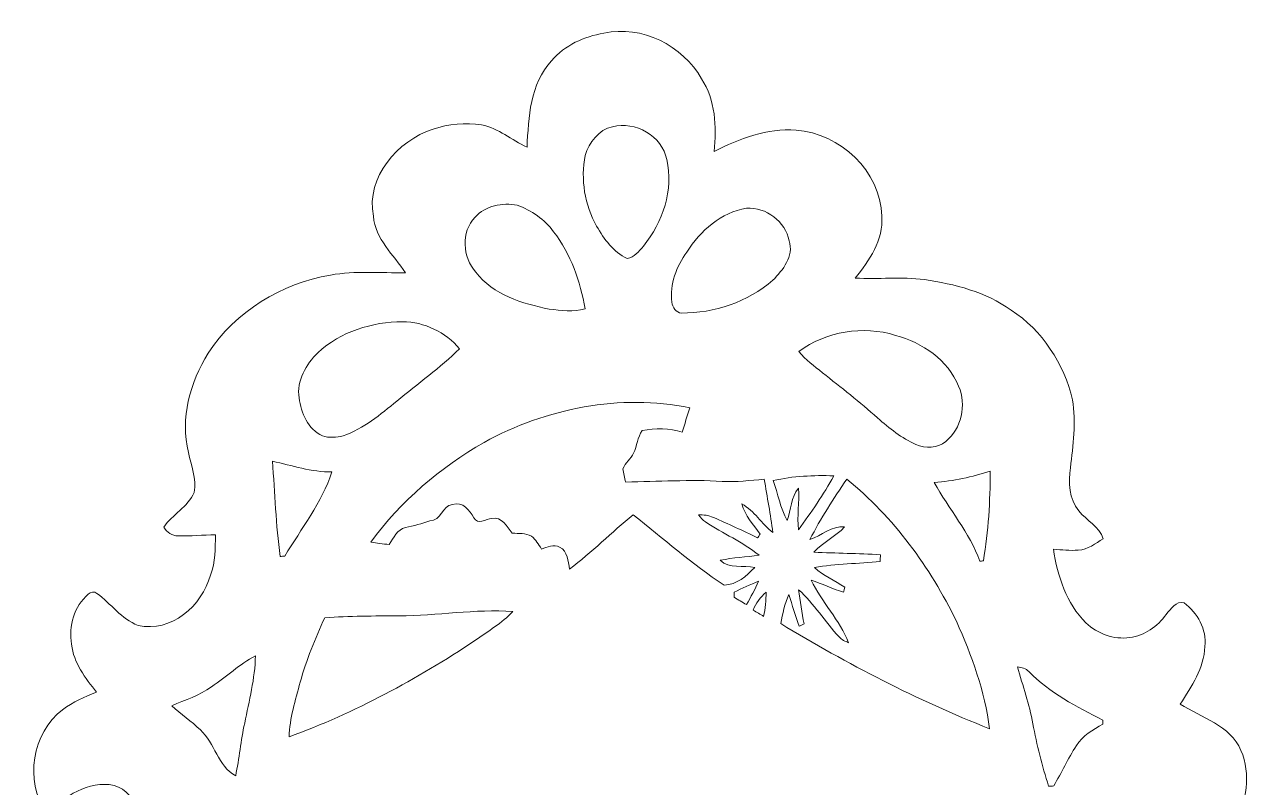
# Model space of a CAD drawing. Header units: centimetres. Extents: x -12.8 to 12.7, y -16.4 to 16.5.
# Drawn here: x -12.77 to 12.68, y 0.7 to 16.52 of the extents above; entities that cross this region are included whole.
import ezdxf

# ---------------------------------------------------------------- set-up
doc = ezdxf.new("R2010")
doc.units = ezdxf.units.CM
doc.header["$MEASUREMENT"] = 0
doc.layers.add('Layer 1', color=7, linetype='Continuous')

msp = doc.modelspace()

# ---------------------------------------------------------------- linework, layer by layer
at = {"layer": 'Layer 1', "color": 250, "lineweight": 9}
for points, knots in [([(-0.75076, 16.33927), (0.03523, 16.51989), (0.88049, 16.08598), (1.27207, 15.39771), (1.27207, 15.39771), (1.56276, 14.95356), (1.58922, 14.40076), (1.53313, 13.88747), (1.53313, 13.88747), (2.05629, 14.15452), (2.63661, 14.37606), (3.23492, 14.32985), (3.23492, 14.32985), (4.1465, 14.26176), (4.99282, 13.48283), (5.01292, 12.54621), (5.01292, 12.54621), (5.04961, 12.04773), (4.75751, 11.62687), (4.45765, 11.26245), (4.45765, 11.26245), (4.93672, 11.23387), (5.41791, 11.29808), (5.89593, 11.23034), (5.89593, 11.23034), (6.5274, 11.1418), (7.16804, 10.97387), (7.69404, 10.59887), (7.69404, 10.59887), (8.34703, 10.18295), (8.79117, 9.48374), (8.97039, 8.73797), (8.97039, 8.73797), (9.04516, 8.27054), (8.98273, 7.79711), (8.92488, 7.3318), (8.92488, 7.3318), (8.88924, 7.02982), (8.88924, 6.67845), (9.10409, 6.43751), (9.10409, 6.43751), (9.25825, 6.22901), (9.53024, 6.11965), (9.60926, 5.85542), (9.60926, 5.85542), (9.4424, 5.76441), (9.2893, 5.63), (9.08997, 5.62365), (9.08997, 5.62365), (8.91782, 5.60636), (8.74672, 5.63176), (8.57563, 5.63988), (8.57563, 5.63988), (8.65923, 5.0839), (8.84091, 4.51875), (9.24873, 4.11235), (9.24873, 4.11235), (9.49144, 3.88657), (9.82728, 3.76274), (10.15854, 3.80896), (10.15854, 3.80896), (10.4644, 3.85376), (10.73674, 4.04038), (10.91454, 4.28944), (10.91454, 4.28944), (11.00591, 4.39704), (11.1181, 4.57484), (11.28672, 4.53145), (11.28672, 4.53145), (11.56295, 4.31766), (11.75804, 3.98535), (11.71711, 3.6241), (11.71711, 3.6241), (11.69736, 3.17502), (11.44018, 2.79613), (11.20488, 2.43171), (11.20488, 2.43171), (11.64091, 2.14208), (12.24311, 1.99498), (12.46465, 1.47075), (12.46465, 1.47075), (12.68267, 0.97227), (12.56484, 0.40994), (12.35423, -0.06842), (12.35423, -0.06842), (12.10199, 0.06175), (11.87128, 0.24696), (11.59188, 0.31505), (11.59188, 0.31505), (11.31883, 0.35421), (11.00274, 0.37819), (10.77237, 0.19546), (10.77237, 0.19546), (10.54589, 0.05928), (10.40478, -0.20636), (10.41889, -0.47094), (10.41889, -0.47094), (10.3815, -1.00999), (10.62879, -1.5074), (10.84222, -1.98577), (10.84222, -1.98577), (11.21511, -2.75306), (11.67443, -3.49778), (11.82859, -4.35009), (11.82859, -4.35009), (11.89632, -4.69475), (11.91149, -5.04823), (11.88786, -5.39854), (11.88786, -5.39854), (11.79472, -6.12668), (11.30683, -6.7525), (10.69617, -7.13491), (10.69617, -7.13491), (10.53002, -7.24392), (10.35821, -7.34411), (10.19594, -7.45912), (10.19594, -7.45912), (10.41219, -7.94101), (10.54448, -8.46453), (10.51414, -8.99652), (10.51414, -8.99652), (10.43935, -9.74124), (10.0386, -10.4863), (9.35456, -10.83591), (9.35456, -10.83591), (8.94675, -11.09484), (8.45004, -11.13506), (8.02036, -11.34214), (8.02036, -11.34214), (7.78505, -11.4381), (7.64606, -11.66035), (7.50248, -11.85755), (7.50248, -11.85755), (7.23013, -11.71079), (7.08126, -11.4388), (6.92886, -11.1841), (6.92886, -11.1841), (6.61136, -11.29169), (6.2794, -11.46702), (6.15028, -11.79511), (6.15028, -11.79511), (5.9873, -12.0865), (5.96331, -12.45798), (6.14781, -12.74726), (6.14781, -12.74726), (6.30797, -13.05594), (6.68368, -13.1145), (6.97719, -13.23903), (6.97719, -13.23903), (6.91087, -13.39954), (6.84949, -13.5851), (6.67733, -13.66377), (6.67733, -13.66377), (6.4131, -13.85921), (6.06985, -13.82076), (5.76222, -13.87015), (5.76222, -13.87015), (5.57807, -14.46669), (5.20378, -14.98387), (4.75787, -15.41355), (4.75787, -15.41355), (4.17473, -15.95224), (3.4219, -16.33853), (2.61898, -16.37275), (2.61898, -16.37275), (2.08558, -16.42144), (1.54336, -16.23199), (1.13837, -15.88627), (1.13837, -15.88627), (0.80887, -15.62874), (0.57569, -15.27561), (0.33121, -14.94224), (0.33121, -14.94224), (0.09626, -15.15285), (-0.07907, -15.42413), (-0.33236, -15.61569), (-0.33236, -15.61569), (-0.8199, -16.01786), (-1.4422, -16.24364), (-2.07262, -16.26657), (-2.07262, -16.26657), (-2.69739, -16.32971), (-3.36414, -16.17202), (-3.84356, -15.75363), (-3.84356, -15.75363), (-4.33674, -15.35781), (-4.68776, -14.81347), (-4.94493, -14.24127), (-4.94493, -14.24127), (-5.03242, -14.07229), (-5.12909, -13.87932), (-5.31889, -13.81088), (-5.31889, -13.81088), (-5.59864, -13.70011), (-5.90873, -13.70893), (-6.19448, -13.61967), (-6.19448, -13.61967), (-6.35288, -13.56394), (-6.47988, -13.44046), (-6.55361, -13.29159), (-6.55361, -13.29159), (-6.25763, -13.17129), (-5.93096, -13.05206), (-5.74328, -12.77795), (-5.74328, -12.77795), (-5.5563, -12.46644), (-5.65296, -12.07592), (-5.8477, -11.79476), (-5.8477, -11.79476), (-6.03185, -11.49631), (-6.27739, -11.24372), (-6.54232, -11.01723), (-6.54232, -11.01723), (-6.72118, -11.21655), (-6.82666, -11.46844), (-6.97518, -11.68892), (-6.97518, -11.68892), (-7.00023, -11.68751), (-7.05032, -11.68504), (-7.07537, -11.68363), (-7.07537, -11.68363), (-7.20872, -11.51677), (-7.30432, -11.28358), (-7.52551, -11.21444), (-7.52551, -11.21444), (-8.09666, -11.0003), (-8.6918, -10.8098), (-9.18392, -10.43727), (-9.18392, -10.43727), (-9.85773, -9.95749), (-10.23837, -9.12211), (-10.21756, -8.30155), (-10.21756, -8.30155), (-10.22603, -7.9336), (-10.13713, -7.57553), (-10.0768, -7.2157), (-10.0768, -7.2157), (-10.47756, -6.80154), (-11.00849, -6.49815), (-11.27272, -5.96651), (-11.27272, -5.96651), (-11.61879, -5.28671), (-11.65019, -4.49261), (-11.56411, -3.74895), (-11.56411, -3.74895), (-11.42794, -2.74953), (-10.83598, -1.90992), (-10.49061, -0.98282), (-10.49061, -0.98282), (-10.3809, -0.60606), (-10.24472, -0.18554), (-10.40206, 0.19898), (-10.40206, 0.19898), (-10.48602, 0.43711), (-10.65924, 0.67559), (-10.9143, 0.74261), (-10.9143, 0.74261), (-11.45722, 0.86079), (-11.92994, 0.4999), (-12.32541, 0.18311), (-12.32541, 0.18311), (-12.77202, 0.84033), (-12.61857, 1.83058), (-11.98145, 2.31424), (-11.98145, 2.31424), (-11.76696, 2.47017), (-11.52672, 2.58588), (-11.27766, 2.67478), (-11.27766, 2.67478), (-11.51014, 2.9697), (-11.75814, 3.28191), (-11.79554, 3.67102), (-11.79554, 3.67102), (-11.86468, 4.04744), (-11.7405, 4.45701), (-11.44946, 4.70995), (-11.44946, 4.70995), (-11.40184, 4.75617), (-11.32422, 4.76746), (-11.2699, 4.72583), (-11.2699, 4.72583), (-10.97955, 4.51451), (-10.76366, 4.19137), (-10.41794, 4.06155), (-10.41794, 4.06155), (-9.72544, 3.90491), (-9.08655, 4.46724), (-8.9151, 5.10471), (-8.9151, 5.10471), (-8.80962, 5.37), (-8.81562, 5.65893), (-8.81245, 5.93938), (-8.81245, 5.93938), (-9.07103, 5.93374), (-9.32926, 5.91575), (-9.5875, 5.91716), (-9.5875, 5.91716), (-9.71167, 5.91363), (-9.81574, 5.99759), (-9.88172, 6.09531), (-9.88172, 6.09531), (-9.70674, 6.3673), (-9.38218, 6.51441), (-9.25412, 6.81921), (-9.25412, 6.81921), (-9.19415, 7.10108), (-9.31798, 7.37519), (-9.37054, 7.64753), (-9.37054, 7.64753), (-9.54869, 8.35238), (-9.33737, 9.09851), (-8.96485, 9.70317), (-8.96485, 9.70317), (-8.39793, 10.571), (-7.44085, 11.15379), (-6.42485, 11.32559), (-6.42485, 11.32559), (-5.9112, 11.41943), (-5.38733, 11.36475), (-4.86838, 11.37428), (-4.86838, 11.37428), (-5.11885, 11.74646), (-5.49209, 12.06925), (-5.53444, 12.54656), (-5.53444, 12.54656), (-5.69177, 13.36359), (-5.03384, 14.10407), (-4.29618, 14.35207), (-4.29618, 14.35207), (-3.97479, 14.45756), (-3.62343, 14.48542), (-3.28899, 14.43815), (-3.28899, 14.43815), (-2.93657, 14.37571), (-2.66881, 14.11818), (-2.34743, 13.97954), (-2.34743, 13.97954), (-2.31321, 14.59726), (-2.28993, 15.29117), (-1.83626, 15.76848), (-1.83626, 15.76848), (-1.56532, 16.09586), (-1.1621, 16.27154), (-0.75076, 16.33927), (-0.75076, 16.33927), (-0.75076, 16.33927), (-0.75076, 16.33927), (-0.75076, 16.33927)], [0, 0, 0, 0, 0.01136364, 0.01136364, 0.01136364, 0.01136364, 0.02272727, 0.02272727, 0.02272727, 0.02272727, 0.03409091, 0.03409091, 0.03409091, 0.03409091, 0.04545455, 0.04545455, 0.04545455, 0.04545455, 0.05681818, 0.05681818, 0.05681818, 0.05681818, 0.06818182, 0.06818182, 0.06818182, 0.06818182, 0.07954545, 0.07954545, 0.07954545, 0.07954545, 0.09090909, 0.09090909, 0.09090909, 0.09090909, 0.10227273, 0.10227273, 0.10227273, 0.10227273, 0.11363636, 0.11363636, 0.11363636, 0.11363636, 0.125, 0.125, 0.125, 0.125, 0.13636364, 0.13636364, 0.13636364, 0.13636364, 0.14772727, 0.14772727, 0.14772727, 0.14772727, 0.15909091, 0.15909091, 0.15909091, 0.15909091, 0.17045455, 0.17045455, 0.17045455, 0.17045455, 0.18181818, 0.18181818, 0.18181818, 0.18181818, 0.19318182, 0.19318182, 0.19318182, 0.19318182, 0.20454545, 0.20454545, 0.20454545, 0.20454545, 0.21590909, 0.21590909, 0.21590909, 0.21590909, 0.22727273, 0.22727273, 0.22727273, 0.22727273, 0.23863636, 0.23863636, 0.23863636, 0.23863636, 0.25, 0.25, 0.25, 0.25, 0.26136364, 0.26136364, 0.26136364, 0.26136364, 0.27272727, 0.27272727, 0.27272727, 0.27272727, 0.28409091, 0.28409091, 0.28409091, 0.28409091, 0.29545455, 0.29545455, 0.29545455, 0.29545455, 0.30681818, 0.30681818, 0.30681818, 0.30681818, 0.31818182, 0.31818182, 0.31818182, 0.31818182, 0.32954545, 0.32954545, 0.32954545, 0.32954545, 0.34090909, 0.34090909, 0.34090909, 0.34090909, 0.35227273, 0.35227273, 0.35227273, 0.35227273, 0.36363636, 0.36363636, 0.36363636, 0.36363636, 0.375, 0.375, 0.375, 0.375, 0.38636364, 0.38636364, 0.38636364, 0.38636364, 0.39772727, 0.39772727, 0.39772727, 0.39772727, 0.40909091, 0.40909091, 0.40909091, 0.40909091, 0.42045455, 0.42045455, 0.42045455, 0.42045455, 0.43181818, 0.43181818, 0.43181818, 0.43181818, 0.44318182, 0.44318182, 0.44318182, 0.44318182, 0.45454545, 0.45454545, 0.45454545, 0.45454545, 0.46590909, 0.46590909, 0.46590909, 0.46590909, 0.47727273, 0.47727273, 0.47727273, 0.47727273, 0.48863636, 0.48863636, 0.48863636, 0.48863636, 0.5, 0.5, 0.5, 0.5, 0.51136364, 0.51136364, 0.51136364, 0.51136364, 0.52272727, 0.52272727, 0.52272727, 0.52272727, 0.53409091, 0.53409091, 0.53409091, 0.53409091, 0.54545455, 0.54545455, 0.54545455, 0.54545455, 0.55681818, 0.55681818, 0.55681818, 0.55681818, 0.56818182, 0.56818182, 0.56818182, 0.56818182, 0.57954545, 0.57954545, 0.57954545, 0.57954545, 0.59090909, 0.59090909, 0.59090909, 0.59090909, 0.60227273, 0.60227273, 0.60227273, 0.60227273, 0.61363636, 0.61363636, 0.61363636, 0.61363636, 0.625, 0.625, 0.625, 0.625, 0.63636364, 0.63636364, 0.63636364, 0.63636364, 0.64772727, 0.64772727, 0.64772727, 0.64772727, 0.65909091, 0.65909091, 0.65909091, 0.65909091, 0.67045455, 0.67045455, 0.67045455, 0.67045455, 0.68181818, 0.68181818, 0.68181818, 0.68181818, 0.69318182, 0.69318182, 0.69318182, 0.69318182, 0.70454545, 0.70454545, 0.70454545, 0.70454545, 0.71590909, 0.71590909, 0.71590909, 0.71590909, 0.72727273, 0.72727273, 0.72727273, 0.72727273, 0.73863636, 0.73863636, 0.73863636, 0.73863636, 0.75, 0.75, 0.75, 0.75, 0.76136364, 0.76136364, 0.76136364, 0.76136364, 0.77272727, 0.77272727, 0.77272727, 0.77272727, 0.78409091, 0.78409091, 0.78409091, 0.78409091, 0.79545455, 0.79545455, 0.79545455, 0.79545455, 0.80681818, 0.80681818, 0.80681818, 0.80681818, 0.81818182, 0.81818182, 0.81818182, 0.81818182, 0.82954545, 0.82954545, 0.82954545, 0.82954545, 0.84090909, 0.84090909, 0.84090909, 0.84090909, 0.85227273, 0.85227273, 0.85227273, 0.85227273, 0.86363636, 0.86363636, 0.86363636, 0.86363636, 0.875, 0.875, 0.875, 0.875, 0.88636364, 0.88636364, 0.88636364, 0.88636364, 0.89772727, 0.89772727, 0.89772727, 0.89772727, 0.90909091, 0.90909091, 0.90909091, 0.90909091, 0.92045455, 0.92045455, 0.92045455, 0.92045455, 0.93181818, 0.93181818, 0.93181818, 0.93181818, 0.94318182, 0.94318182, 0.94318182, 0.94318182, 0.95454545, 0.95454545, 0.95454545, 0.95454545, 0.96590909, 0.96590909, 0.96590909, 0.96590909, 0.97727273, 0.97727273, 0.97727273, 0.97727273, 1, 1, 1, 1]), ([(-0.57578, 14.40146), (-0.86083, 14.34114), (-1.0612, 14.07197), (-1.14234, 13.80633), (-1.14234, 13.80633), (-1.23548, 13.30926), (-1.15469, 12.77974), (-0.90245, 12.33948), (-0.90245, 12.33948), (-0.74723, 12.07384), (-0.55744, 11.80114), (-0.26922, 11.66849), (-0.26922, 11.66849), (-0.12034, 11.68543), (-0.02474, 11.8216), (0.06698, 11.92461), (0.06698, 11.92461), (0.46844, 12.4185), (0.70057, 13.09054), (0.5517, 13.72378), (0.5517, 13.72378), (0.45645, 14.20991), (-0.10306, 14.52423), (-0.57578, 14.40146), (-0.57578, 14.40146), (-0.57578, 14.40146), (-0.57578, 14.40146), (-0.57578, 14.40146)], [0, 0, 0, 0, 0.125, 0.125, 0.125, 0.125, 0.25, 0.25, 0.25, 0.25, 0.375, 0.375, 0.375, 0.375, 0.5, 0.5, 0.5, 0.5, 0.625, 0.625, 0.625, 0.625, 0.75, 0.75, 0.75, 0.75, 1, 1, 1, 1]), ([(-3.42446, 12.52398), (-3.72291, 12.22059), (-3.68516, 11.69178), (-3.40718, 11.38733), (-3.40718, 11.38733), (-3.04664, 10.91461), (-2.44303, 10.73081), (-1.88423, 10.62039), (-1.88423, 10.62039), (-1.63941, 10.59146), (-1.38505, 10.55901), (-1.14305, 10.62321), (-1.14305, 10.62321), (-1.23936, 11.19683), (-1.44009, 11.75916), (-1.79533, 12.22447), (-1.79533, 12.22447), (-1.98442, 12.47847), (-2.25359, 12.67179), (-2.55204, 12.77481), (-2.55204, 12.77481), (-2.85578, 12.83054), (-3.21315, 12.76599), (-3.42446, 12.52398), (-3.42446, 12.52398), (-3.42446, 12.52398), (-3.42446, 12.52398), (-3.42446, 12.52398)], [0, 0, 0, 0, 0.125, 0.125, 0.125, 0.125, 0.25, 0.25, 0.25, 0.25, 0.375, 0.375, 0.375, 0.375, 0.5, 0.5, 0.5, 0.5, 0.625, 0.625, 0.625, 0.625, 0.75, 0.75, 0.75, 0.75, 1, 1, 1, 1]), ([(2.20869, 12.71131), (1.67776, 12.63264), (1.25231, 12.23717), (0.96727, 11.80326), (0.96727, 11.80326), (0.75596, 11.50551), (0.60779, 11.13333), (0.65929, 10.76291), (0.65929, 10.76291), (0.67341, 10.66167), (0.74255, 10.54102), (0.85614, 10.53749), (0.85614, 10.53749), (1.53877, 10.53855), (2.23409, 10.76432), (2.75197, 11.21694), (2.75197, 11.21694), (2.95976, 11.43037), (3.19471, 11.71612), (3.09099, 12.03715), (3.09099, 12.03715), (3.01479, 12.43508), (2.61121, 12.73988), (2.20869, 12.71131), (2.20869, 12.71131), (2.20869, 12.71131), (2.20869, 12.71131), (2.20869, 12.71131)], [0, 0, 0, 0, 0.125, 0.125, 0.125, 0.125, 0.25, 0.25, 0.25, 0.25, 0.375, 0.375, 0.375, 0.375, 0.5, 0.5, 0.5, 0.5, 0.625, 0.625, 0.625, 0.625, 0.75, 0.75, 0.75, 0.75, 1, 1, 1, 1]), ([(-6.6852, 9.71622), (-6.93038, 9.47669), (-7.13217, 9.13343), (-7.07572, 8.77748), (-7.07572, 8.77748), (-7.03162, 8.46915), (-6.8958, 8.12661), (-6.59206, 7.99149), (-6.59206, 7.99149), (-6.45448, 7.94528), (-6.29996, 7.95974), (-6.16062, 7.99255), (-6.16062, 7.99255), (-5.73834, 8.14248), (-5.38803, 8.43352), (-5.04618, 8.71398), (-5.04618, 8.71398), (-4.61085, 9.07311), (-4.1533, 9.40648), (-3.74514, 9.79736), (-3.74514, 9.79736), (-4.03794, 10.14026), (-4.47609, 10.35581), (-4.92906, 10.35898), (-4.92906, 10.35898), (-5.5616, 10.35369), (-6.21565, 10.15402), (-6.6852, 9.71622), (-6.6852, 9.71622), (-6.6852, 9.71622), (-6.6852, 9.71622), (-6.6852, 9.71622)], [0, 0, 0, 0, 0.11111111, 0.11111111, 0.11111111, 0.11111111, 0.22222222, 0.22222222, 0.22222222, 0.22222222, 0.33333333, 0.33333333, 0.33333333, 0.33333333, 0.44444444, 0.44444444, 0.44444444, 0.44444444, 0.55555556, 0.55555556, 0.55555556, 0.55555556, 0.66666667, 0.66666667, 0.66666667, 0.66666667, 0.77777778, 0.77777778, 0.77777778, 0.77777778, 1, 1, 1, 1]), ([(3.29207, 9.74092), (3.42613, 9.56417), (3.61451, 9.44141), (3.7842, 9.30136), (3.7842, 9.30136), (4.16802, 8.99303), (4.56137, 8.69493), (4.92544, 8.36261), (4.92544, 8.36261), (5.1685, 8.15236), (5.42321, 7.94034), (5.72201, 7.81369), (5.72201, 7.81369), (5.91886, 7.7262), (6.16792, 7.73749), (6.33937, 7.87437), (6.33937, 7.87437), (6.67063, 8.14001), (6.7747, 8.63355), (6.60783, 9.02019), (6.60783, 9.02019), (6.38594, 9.56453), (5.85254, 9.92648), (5.29973, 10.0757), (5.29973, 10.0757), (4.62346, 10.28349), (3.86287, 10.16143), (3.29207, 9.74092), (3.29207, 9.74092), (3.29207, 9.74092), (3.29207, 9.74092), (3.29207, 9.74092)], [0, 0, 0, 0, 0.11111111, 0.11111111, 0.11111111, 0.11111111, 0.22222222, 0.22222222, 0.22222222, 0.22222222, 0.33333333, 0.33333333, 0.33333333, 0.33333333, 0.44444444, 0.44444444, 0.44444444, 0.44444444, 0.55555556, 0.55555556, 0.55555556, 0.55555556, 0.66666667, 0.66666667, 0.66666667, 0.66666667, 0.77777778, 0.77777778, 0.77777778, 0.77777778, 1, 1, 1, 1]), ([(-3.23714, 7.85673), (-4.15013, 7.33356), (-4.96963, 6.63929), (-5.58982, 5.78522), (-5.58982, 5.78522), (-5.46212, 5.76617), (-5.33476, 5.75029), (-5.20564, 5.74077), (-5.20564, 5.74077), (-5.11992, 5.87729), (-5.04018, 6.05086), (-4.86873, 6.08967), (-4.86873, 6.08967), (-4.69835, 6.12741), (-4.52971, 6.17151), (-4.36461, 6.22796), (-4.36461, 6.22796), (-4.12473, 6.22443), (-4.11308, 6.54369), (-3.8933, 6.57121), (-3.8933, 6.57121), (-3.67317, 6.64), (-3.54582, 6.44809), (-3.45127, 6.29181), (-3.45127, 6.29181), (-3.3719, 6.14011), (-3.20151, 6.26747), (-3.07839, 6.27805), (-3.07839, 6.27805), (-2.87413, 6.32956), (-2.75912, 6.10307), (-2.654, 5.97431), (-2.654, 5.97431), (-2.51923, 5.96549), (-2.37671, 5.97678), (-2.25148, 5.91469), (-2.25148, 5.91469), (-2.16963, 5.83602), (-2.11107, 5.73759), (-2.04545, 5.64552), (-2.04545, 5.64552), (-1.92621, 5.68574), (-1.79322, 5.75382), (-1.67045, 5.68362), (-1.67045, 5.68362), (-1.49865, 5.60389), (-1.50076, 5.38834), (-1.46302, 5.22889), (-1.46302, 5.22889), (-1.00123, 5.57779), (-0.59236, 5.98948), (-0.14539, 6.35601), (-0.14539, 6.35601), (0.48044, 5.86601), (1.07381, 5.32696), (1.74479, 4.89869), (1.74479, 4.89869), (2.00197, 4.90081), (2.20764, 5.08707), (2.37591, 5.26276), (2.37591, 5.26276), (2.14308, 5.32379), (1.84569, 5.21689), (1.66189, 5.41198), (1.66189, 5.41198), (1.92718, 5.46807), (2.19952, 5.47901), (2.46763, 5.51817), (2.46763, 5.51817), (2.12509, 5.78981), (1.71974, 5.96584), (1.35638, 6.20573), (1.35638, 6.20573), (1.29888, 6.24559), (1.25372, 6.29992), (1.20751, 6.35108), (1.20751, 6.35108), (1.3137, 6.35566), (1.422, 6.34543), (1.52007, 6.30028), (1.52007, 6.30028), (1.82875, 6.16657), (2.1332, 6.02299), (2.43624, 5.87659), (2.43624, 5.87659), (2.44894, 5.89599), (2.47398, 5.93444), (2.48668, 5.95349), (2.48668, 5.95349), (2.34945, 6.15422), (2.17447, 6.34014), (2.10886, 6.57932), (2.10886, 6.57932), (2.37062, 6.43927), (2.52055, 6.16587), (2.75268, 5.98877), (2.75268, 5.98877), (2.70787, 6.35848), (2.6345, 6.72361), (2.57417, 7.09085), (2.57417, 7.09085), (2.28384, 7.07004), (1.99456, 7.02876), (1.70281, 7.04781), (1.70281, 7.04781), (1.035, 7.08944), (0.36755, 7.04287), (-0.30026, 7.03405), (-0.30026, 7.03405), (-0.32496, 7.12436), (-0.34647, 7.2175), (-0.35706, 7.31028), (-0.35706, 7.31028), (-0.30344, 7.42952), (-0.20078, 7.51806), (-0.13481, 7.62989), (-0.13481, 7.62989), (-0.06813, 7.78512), (-0.05332, 7.9608), (0.04264, 8.10332), (0.04264, 8.10332), (0.31745, 8.14777), (0.60708, 8.15765), (0.87449, 8.06699), (0.87449, 8.06699), (0.92317, 8.23738), (0.97538, 8.40671), (1.03359, 8.57428), (1.03359, 8.57428), (-0.41597, 8.87026), (-1.94879, 8.56229), (-3.23714, 7.85673), (-3.23714, 7.85673), (-3.23714, 7.85673), (-3.23714, 7.85673), (-3.23714, 7.85673)], [0, 0, 0, 0, 0.02857143, 0.02857143, 0.02857143, 0.02857143, 0.05714286, 0.05714286, 0.05714286, 0.05714286, 0.08571429, 0.08571429, 0.08571429, 0.08571429, 0.11428571, 0.11428571, 0.11428571, 0.11428571, 0.14285714, 0.14285714, 0.14285714, 0.14285714, 0.17142857, 0.17142857, 0.17142857, 0.17142857, 0.2, 0.2, 0.2, 0.2, 0.22857143, 0.22857143, 0.22857143, 0.22857143, 0.25714286, 0.25714286, 0.25714286, 0.25714286, 0.28571429, 0.28571429, 0.28571429, 0.28571429, 0.31428571, 0.31428571, 0.31428571, 0.31428571, 0.34285714, 0.34285714, 0.34285714, 0.34285714, 0.37142857, 0.37142857, 0.37142857, 0.37142857, 0.4, 0.4, 0.4, 0.4, 0.42857143, 0.42857143, 0.42857143, 0.42857143, 0.45714286, 0.45714286, 0.45714286, 0.45714286, 0.48571429, 0.48571429, 0.48571429, 0.48571429, 0.51428571, 0.51428571, 0.51428571, 0.51428571, 0.54285714, 0.54285714, 0.54285714, 0.54285714, 0.57142857, 0.57142857, 0.57142857, 0.57142857, 0.6, 0.6, 0.6, 0.6, 0.62857143, 0.62857143, 0.62857143, 0.62857143, 0.65714286, 0.65714286, 0.65714286, 0.65714286, 0.68571429, 0.68571429, 0.68571429, 0.68571429, 0.71428571, 0.71428571, 0.71428571, 0.71428571, 0.74285714, 0.74285714, 0.74285714, 0.74285714, 0.77142857, 0.77142857, 0.77142857, 0.77142857, 0.8, 0.8, 0.8, 0.8, 0.82857143, 0.82857143, 0.82857143, 0.82857143, 0.85714286, 0.85714286, 0.85714286, 0.85714286, 0.88571429, 0.88571429, 0.88571429, 0.88571429, 0.91428571, 0.91428571, 0.91428571, 0.91428571, 0.94285714, 0.94285714, 0.94285714, 0.94285714, 1, 1, 1, 1]), ([(-7.63099, 7.46515), (-7.57279, 6.80757), (-7.5622, 6.14541), (-7.46554, 5.49136), (-7.46554, 5.49136), (-7.44261, 5.49347), (-7.39675, 5.497), (-7.37382, 5.49876), (-7.37382, 5.49876), (-7.02951, 6.06744), (-6.60512, 6.60437), (-6.3938, 7.24254), (-6.3938, 7.24254), (-6.8189, 7.24043), (-7.22071, 7.37731), (-7.63099, 7.46515), (-7.63099, 7.46515), (-7.63099, 7.46515), (-7.63099, 7.46515), (-7.63099, 7.46515)], [0, 0, 0, 0, 0.16666667, 0.16666667, 0.16666667, 0.16666667, 0.33333333, 0.33333333, 0.33333333, 0.33333333, 0.5, 0.5, 0.5, 0.5, 0.66666667, 0.66666667, 0.66666667, 0.66666667, 1, 1, 1, 1]), ([(2.76185, 7.06404), (2.86098, 6.79064), (2.90508, 6.49324), (3.04795, 6.23713), (3.04795, 6.23713), (3.13015, 6.45832), (3.12627, 6.72008), (3.28502, 6.9067), (3.28502, 6.9067), (3.31183, 6.61919), (3.24445, 6.33061), (3.28855, 6.04275), (3.28855, 6.04275), (3.54502, 6.40681), (3.80396, 6.77194), (4.01739, 7.16282), (4.01739, 7.16282), (3.59758, 7.17587), (3.17213, 7.15894), (2.76185, 7.06404), (2.76185, 7.06404), (2.76185, 7.06404), (2.76185, 7.06404), (2.76185, 7.06404)], [0, 0, 0, 0, 0.14285714, 0.14285714, 0.14285714, 0.14285714, 0.28571429, 0.28571429, 0.28571429, 0.28571429, 0.42857143, 0.42857143, 0.42857143, 0.42857143, 0.57142857, 0.57142857, 0.57142857, 0.57142857, 0.71428571, 0.71428571, 0.71428571, 0.71428571, 1, 1, 1, 1]), ([(6.10195, 7.02523), (6.40393, 6.47314), (6.83114, 5.98595), (7.04916, 5.39011), (7.04916, 5.39011), (7.06715, 5.39328), (7.10278, 5.39999), (7.12077, 5.40316), (7.12077, 5.40316), (7.22343, 6.01629), (7.264, 6.63788), (7.26329, 7.25877), (7.26329, 7.25877), (6.88582, 7.13812), (6.49847, 7.05381), (6.10195, 7.02523), (6.10195, 7.02523), (6.10195, 7.02523), (6.10195, 7.02523), (6.10195, 7.02523)], [0, 0, 0, 0, 0.16666667, 0.16666667, 0.16666667, 0.16666667, 0.33333333, 0.33333333, 0.33333333, 0.33333333, 0.5, 0.5, 0.5, 0.5, 0.66666667, 0.66666667, 0.66666667, 0.66666667, 1, 1, 1, 1]), ([(4.28656, 7.09579), (4.0128, 6.69009), (3.74292, 6.27876), (3.52279, 5.84096), (3.52279, 5.84096), (3.76621, 5.91928), (3.97082, 6.13694), (4.24211, 6.10307), (4.24211, 6.10307), (4.05125, 5.90446), (3.79337, 5.7831), (3.6064, 5.58026), (3.6064, 5.58026), (4.06501, 5.55768), (4.52468, 5.5545), (4.98329, 5.52769), (4.98329, 5.52769), (4.98294, 5.48007), (4.98259, 5.43209), (4.98259, 5.38411), (4.98259, 5.38411), (4.52644, 5.34319), (4.06607, 5.34072), (3.61381, 5.26205), (3.61381, 5.26205), (3.80184, 5.09413), (4.03679, 4.99253), (4.24599, 4.85459), (4.24599, 4.85459), (4.23858, 4.82813), (4.22411, 4.77522), (4.21671, 4.74876), (4.21671, 4.74876), (3.99093, 4.82355), (3.77467, 4.92374), (3.54996, 5.00064), (3.54996, 5.00064), (3.76868, 4.54485), (4.13592, 4.17197), (4.32571, 3.7003), (4.32571, 3.7003), (4.25551, 3.73417), (4.17931, 3.76204), (4.12639, 3.82131), (4.12639, 3.82131), (3.83923, 4.14198), (3.6064, 4.51346), (3.28572, 4.80238), (3.28572, 4.80238), (3.31642, 4.56426), (3.35981, 4.32789), (3.40073, 4.09153), (3.40073, 4.09153), (3.37462, 4.07919), (3.32241, 4.05449), (3.29631, 4.0425), (3.29631, 4.0425), (3.22011, 4.26087), (3.15731, 4.48347), (3.08535, 4.70325), (3.08535, 4.70325), (2.9968, 4.5124), (2.95694, 4.3032), (2.91531, 4.09788), (2.91531, 4.09788), (4.30278, 3.26568), (5.74035, 2.50721), (7.25024, 1.91983), (7.25024, 1.91983), (7.15429, 2.6963), (6.87665, 3.43501), (6.56197, 4.14586), (6.56197, 4.14586), (6.01411, 5.27052), (5.25987, 6.30345), (4.28656, 7.09579), (4.28656, 7.09579), (4.28656, 7.09579), (4.28656, 7.09579), (4.28656, 7.09579)], [0, 0, 0, 0, 0.04761905, 0.04761905, 0.04761905, 0.04761905, 0.0952381, 0.0952381, 0.0952381, 0.0952381, 0.14285714, 0.14285714, 0.14285714, 0.14285714, 0.19047619, 0.19047619, 0.19047619, 0.19047619, 0.23809524, 0.23809524, 0.23809524, 0.23809524, 0.28571429, 0.28571429, 0.28571429, 0.28571429, 0.33333333, 0.33333333, 0.33333333, 0.33333333, 0.38095238, 0.38095238, 0.38095238, 0.38095238, 0.42857143, 0.42857143, 0.42857143, 0.42857143, 0.47619048, 0.47619048, 0.47619048, 0.47619048, 0.52380952, 0.52380952, 0.52380952, 0.52380952, 0.57142857, 0.57142857, 0.57142857, 0.57142857, 0.61904762, 0.61904762, 0.61904762, 0.61904762, 0.66666667, 0.66666667, 0.66666667, 0.66666667, 0.71428571, 0.71428571, 0.71428571, 0.71428571, 0.76190476, 0.76190476, 0.76190476, 0.76190476, 0.80952381, 0.80952381, 0.80952381, 0.80952381, 0.85714286, 0.85714286, 0.85714286, 0.85714286, 0.9047619, 0.9047619, 0.9047619, 0.9047619, 1, 1, 1, 1]), ([(1.95081, 4.74982), (1.95046, 4.72336), (1.95011, 4.67044), (1.94976, 4.64398), (1.94976, 4.64398), (2.03407, 4.59283), (2.11909, 4.54274), (2.20481, 4.49335), (2.20481, 4.49335), (2.29689, 4.65033), (2.38402, 4.81014), (2.45634, 4.97701), (2.45634, 4.97701), (2.28242, 4.91386), (2.11803, 4.82849), (1.95081, 4.74982), (1.95081, 4.74982), (1.95081, 4.74982), (1.95081, 4.74982), (1.95081, 4.74982)], [0, 0, 0, 0, 0.16666667, 0.16666667, 0.16666667, 0.16666667, 0.33333333, 0.33333333, 0.33333333, 0.33333333, 0.5, 0.5, 0.5, 0.5, 0.66666667, 0.66666667, 0.66666667, 0.66666667, 1, 1, 1, 1]), ([(2.34487, 4.37764), (2.41683, 4.33424), (2.48951, 4.2905), (2.56218, 4.24746), (2.56218, 4.24746), (2.59957, 4.41221), (2.61439, 4.58189), (2.61121, 4.75088), (2.61121, 4.75088), (2.49515, 4.64822), (2.40237, 4.52192), (2.34487, 4.37764), (2.34487, 4.37764), (2.34487, 4.37764), (2.34487, 4.37764), (2.34487, 4.37764)], [0, 0, 0, 0, 0.2, 0.2, 0.2, 0.2, 0.4, 0.4, 0.4, 0.4, 0.6, 0.6, 0.6, 0.6, 1, 1, 1, 1]), ([(-4.99961, 4.25946), (-5.51503, 4.25699), (-6.03044, 4.25734), (-6.54444, 4.22065), (-6.54444, 4.22065), (-6.7427, 3.78638), (-6.9265, 3.34435), (-7.05209, 2.88327), (-7.05209, 2.88327), (-7.15615, 2.51179), (-7.27045, 2.13679), (-7.28245, 1.74874), (-7.28245, 1.74874), (-5.92037, 2.24933), (-4.6359, 2.9443), (-3.42834, 3.74546), (-3.42834, 3.74546), (-3.16023, 3.93878), (-2.8706, 4.11058), (-2.63883, 4.34871), (-2.63883, 4.34871), (-3.42834, 4.40903), (-4.21116, 4.25663), (-4.99961, 4.25946), (-4.99961, 4.25946), (-4.99961, 4.25946), (-4.99961, 4.25946), (-4.99961, 4.25946)], [0, 0, 0, 0, 0.125, 0.125, 0.125, 0.125, 0.25, 0.25, 0.25, 0.25, 0.375, 0.375, 0.375, 0.375, 0.5, 0.5, 0.5, 0.5, 0.625, 0.625, 0.625, 0.625, 0.75, 0.75, 0.75, 0.75, 1, 1, 1, 1]), ([(-8.89182, 2.78767), (-9.14194, 2.6074), (-9.44004, 2.51779), (-9.71908, 2.39397), (-9.71908, 2.39397), (-9.52823, 2.21899), (-9.31163, 2.07435), (-9.1243, 1.89584), (-9.1243, 1.89584), (-8.82444, 1.61715), (-8.76446, 1.15043), (-8.39123, 0.94088), (-8.39123, 0.94088), (-8.31997, 1.30388), (-8.2854, 1.67324), (-8.20461, 2.03449), (-8.20461, 2.03449), (-8.11606, 2.49768), (-7.98836, 2.95947), (-7.98201, 3.4336), (-7.98201, 3.4336), (-8.31009, 3.25404), (-8.58596, 2.99933), (-8.89182, 2.78767), (-8.89182, 2.78767), (-8.89182, 2.78767), (-8.89182, 2.78767), (-8.89182, 2.78767)], [0, 0, 0, 0, 0.125, 0.125, 0.125, 0.125, 0.25, 0.25, 0.25, 0.25, 0.375, 0.375, 0.375, 0.375, 0.5, 0.5, 0.5, 0.5, 0.625, 0.625, 0.625, 0.625, 0.75, 0.75, 0.75, 0.75, 1, 1, 1, 1]), ([(7.82915, 3.20042), (7.93921, 2.80954), (8.07257, 2.42395), (8.14877, 2.0239), (8.14877, 2.0239), (8.22567, 1.58469), (8.33997, 1.1536), (8.47332, 0.72815), (8.47332, 0.72815), (8.50012, 0.72921), (8.55375, 0.73097), (8.58057, 0.73203), (8.58057, 0.73203), (8.74073, 1.00861), (8.87796, 1.29824), (9.04976, 1.56847), (9.04976, 1.56847), (9.17958, 1.77237), (9.39196, 1.89902), (9.59903, 2.01367), (9.59903, 2.01367), (9.59939, 2.03413), (9.60009, 2.07506), (9.60009, 2.09587), (9.60009, 2.09587), (9.05505, 2.37844), (8.49625, 2.66031), (8.06057, 3.1034), (8.06057, 3.1034), (8.00483, 3.17713), (7.91134, 3.18313), (7.82915, 3.20042), (7.82915, 3.20042), (7.82915, 3.20042), (7.82915, 3.20042), (7.82915, 3.20042)], [0, 0, 0, 0, 0.1, 0.1, 0.1, 0.1, 0.2, 0.2, 0.2, 0.2, 0.3, 0.3, 0.3, 0.3, 0.4, 0.4, 0.4, 0.4, 0.5, 0.5, 0.5, 0.5, 0.6, 0.6, 0.6, 0.6, 0.7, 0.7, 0.7, 0.7, 0.8, 0.8, 0.8, 0.8, 1, 1, 1, 1])]:
    msp.add_open_spline(points, degree=3, knots=knots, dxfattribs=at)

doc.saveas('drawing.dxf')
